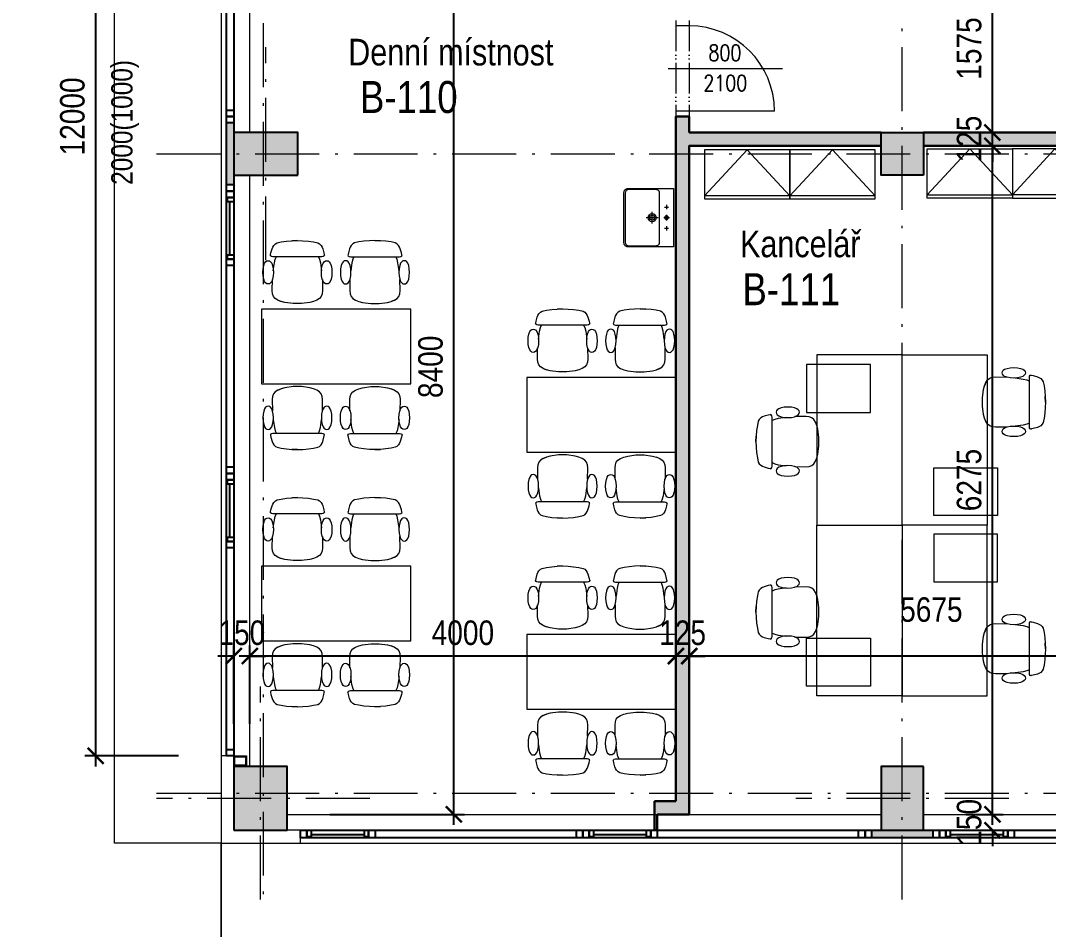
# Model space of a CAD drawing. Header units: millimetres. Extents: x 325046 to 1268204, y 1875583 to 2761998.
# Drawn here: x 703801 to 713451, y 2469612 to 2478143 of the extents above; entities that cross this region are included whole.
import ezdxf
from ezdxf.enums import TextEntityAlignment as Align

# ---------------------------------------------------------------- set-up
doc = ezdxf.new("R2010")
doc.units = ezdxf.units.MM
doc.header["$LTSCALE"] = 100
doc.header["$PDMODE"] = 65
doc.linetypes.add('ACAD_ISO05W100', pattern=[33, 24, -3, 0, -3, 0, -3])
doc.linetypes.add('ACAD_ISO10W100', pattern=[18.5, 12, -3, 0.5, -3])
for name, color, linetype, lineweight, true_color in [('DVEŘE - POPIS', 7, 'Continuous', 5, 0x008a22), ('INTERIÉR', 7, 'Continuous', 5, 0xa65930), ('Manipulační - obrys - 1. etapa', 7, 'Continuous', 13, 0x1a63a8), ('OCELOVÉ KONSTRUKCE', 7, 'Continuous', 13, 0x2865c8), ('otvory', 7, 'Continuous', 20, 0xb30000), ('Pěší - obrys - 1. etapa', 7, 'Continuous', 13, 0x1a63a8), ('PŘÍČKY - SDK', 7, 'Continuous', 30, 0x6a1174), ('SANITA  - NOVÁ', 7, 'Continuous', 13, 0x3f3fde)]:
    doc.layers.add(name, color=color, linetype=linetype, lineweight=lineweight, true_color=true_color)
for name, color, linetype in [('FASÁDY - okna - PŮDORYS', 8, 'Continuous'), ('kóty 100', 5, 'Continuous'), ('Kóty osové', 5, 'Continuous'), ('OKNA - RASTR', 5, 'Continuous'), ('ČÍSLO MÍSTNOSTI', 4, 'Continuous'), ('ŽB- SLOUPY', 3, 'Continuous')]:
    doc.layers.add(name, color=color, linetype=linetype)
for name, color, linetype, lineweight in [('FASÁDY filling', 7, 'Continuous', 5), ('Objekty - osy', 5, 'ACAD_ISO10W100', 20), ('OBVODOVÝ PLÁŠŤ', 2, 'Continuous', 9), ('ŽB - Šraf-prefa', 253, 'Continuous', 13)]:
    doc.layers.add(name, color=color, linetype=linetype, lineweight=lineweight)
doc.layers.add('POPIS MÍSTNOSTÍ', color=7, linetype='Continuous', true_color=0x072bf2)
doc.layers.add('ŠRAF - SDK', color=7, linetype='Continuous', true_color=0xfbe0ee)
doc.styles.add('ARIAL NARROW', font='ARIALN.TTF')
doc.styles.add('ARIL-TENKÝ', font='arial.ttf')
doc.styles.add('FSIMPLEX', font='simplex.shx')
doc.dimstyles.new('100', dxfattribs={"dimscale": 100, "dimtxt": 2.3, "dimasz": 1.5, "dimexe": 1, "dimexo": 4, "dimgap": 1, "dimtad": 1, "dimdec": 0, "dimzin": 0, "dimdsep": 46, "dimtxsty": 'ARIAL NARROW', "dimblk": 'ARCHTICK', "dimcen": 4, "dimdle": 1, "dimclrd": 256, "dimclre": 256, "dimclrt": 7, "dimadec": 0, "dimazin": 0, "dimtfac": 1, "dimtdec": 0, "dimtix": 1, "dimtofl": 0, "dimtmove": 0, "dimatfit": 2, "dimldrblk": 'OBLIQUE', "dimfxl": 1, "dimtolj": 1, "dimtzin": 0, "dimlwd": -1, "dimlwe": -1, "dimarcsym": 1})
doc.dimstyles.new('400', dxfattribs={"dimscale": 400, "dimtxt": 2.5, "dimasz": 2, "dimexe": 1, "dimexo": 12, "dimgap": 1, "dimtad": 1, "dimdec": 0, "dimzin": 0, "dimdsep": 46, "dimtxsty": 'ARIL-TENKÝ', "dimblk": 'ARCHTICK', "dimcen": 4, "dimdle": 1, "dimclrd": 256, "dimclre": 256, "dimclrt": 7, "dimadec": 0, "dimazin": 0, "dimtfac": 1, "dimtdec": 0, "dimtix": 1, "dimtofl": 0, "dimtmove": 0, "dimatfit": 0, "dimldrblk": 'OBLIQUE', "dimfxl": 1, "dimtolj": 1, "dimtzin": 0, "dimlwd": -1, "dimlwe": -1, "dimarcsym": 0})

# ---------------------------------------------------------------- blocks, each defined once
blk = doc.blocks.new('_ARCHTICK')
at = {"color": 0, "linetype": 'ByBlock', "const_width": 0.15}
blk.add_lwpolyline([(-0.5, -0.5), (0.5, 0.5)], dxfattribs=at)
blk = doc.blocks.new('*D294')
at = {"layer": 'Defpoints', "color": 0, "transparency": 16777216}
for p in [(705803.7, 2476892.7), (699101.6, 2470892.7), (705803.7, 2470892.7)]:
    blk.add_point(p, dxfattribs=at)
at = {"layer": 'Kóty osové', "transparency": 16777216}
for p, q in [((699101.6, 2477292.7), (699101.6, 2470492.7)), ((701003.7, 2476892.7), (698701.6, 2476892.7)), ((701003.7, 2470892.7), (698701.6, 2470892.7))]:
    blk.add_line(p, q, dxfattribs=at)
at = {"layer": 'Kóty osové', "transparency": 16777216, "xscale": 800, "yscale": 800, "zscale": 800}
for p, rotation in [((699101.6, 2476892.7), 90), ((699101.6, 2470892.7), 270)]:
    blk.add_blockref('_ARCHTICK', p, dxfattribs=dict(at, rotation=rotation))
at = {"layer": 'Kóty osové', "color": 7, "transparency": 16777216, "insert": (698191, 2473892.7), "char_height": 1000, "attachment_point": 5, "rotation": 90, "style": 'ARIL-TENKÝ'}
blk.add_mtext('\\A1;6000', dxfattribs=at)
blk = doc.blocks.new('_Oblique')
at = {"color": 0, "lineweight": -2}
blk.add_line((-0.5, -0.5), (0.5, 0.5), dxfattribs=at)
blk = doc.blocks.new('*D298')
at = {"layer": 'Defpoints', "color": 0, "transparency": 16777216}
for p in [(705803.7, 2494892.7), (696182.8, 2470892.7), (705683.7, 2470892.7)]:
    blk.add_point(p, dxfattribs=at)
at = {"layer": 'Kóty osové', "transparency": 16777216}
for p, q in [((696182.8, 2495292.7), (696182.8, 2470492.7)), ((701003.7, 2494892.7), (695782.8, 2494892.7)), ((700883.7, 2470892.7), (695782.8, 2470892.7))]:
    blk.add_line(p, q, dxfattribs=at)
at = {"layer": 'Kóty osové', "transparency": 16777216, "xscale": 800, "yscale": 800, "zscale": 800}
for p, rotation in [((696182.8, 2494892.7), 90), ((696182.8, 2470892.7), 270)]:
    blk.add_blockref('_ARCHTICK', p, dxfattribs=dict(at, rotation=rotation))
at = {"layer": 'Kóty osové', "color": 7, "transparency": 16777216, "insert": (695272.2, 2482892.7), "char_height": 1000, "attachment_point": 5, "rotation": 90, "style": 'ARIL-TENKÝ'}
blk.add_mtext('\\A1;24000', dxfattribs=at)
blk = doc.blocks.new('VI_2D_01_XX__FCPLA1112701903018')
for p, q in [((0.1041, 0.2015), (0.098, 0.1871)), ((0.1136, 0.2183), (0.1041, 0.2015)), ((0.1282, 0.2336), (0.1136, 0.2183)), ((0.1439, 0.2413), (0.1282, 0.2336)), ((0.1839, 0.2504), (0.1439, 0.2413)), ((0.2327, 0.2571), (0.1839, 0.2504)), ((0.2834, 0.2611), (0.2327, 0.2571)), ((0.3354, 0.2637), (0.2834, 0.2611)), ((0.3354, 0.2638), (0.2838, 0.2612)), ((0.3354, 0.2637), (0.2838, 0.2612)), ((0.387, 0.2612), (0.3354, 0.2638)), ((0.3354, 0.2638), (0.3873, 0.2611)), ((0.3873, 0.2611), (0.3354, 0.2637)), ((0.4381, 0.2571), (0.387, 0.2612)), ((0.4381, 0.2571), (0.3873, 0.2611)), ((0.4869, 0.2504), (0.4381, 0.2571)), ((0.5268, 0.2413), (0.4869, 0.2504)), ((0.5425, 0.2336), (0.5268, 0.2413)), ((0.5572, 0.2183), (0.5425, 0.2336)), ((0.5666, 0.2015), (0.5572, 0.2183)), ((0.5728, 0.1871), (0.5666, 0.2015)), ((0.0825, 0.1277), (0.0813, 0.1263)), ((0.0813, 0.1263), (0.0839, 0.1197)), ((0.084, 0.1311), (0.0825, 0.1277)), ((0.0839, 0.1197), (0.0929, 0.1143)), ((0.0874, 0.1476), (0.084, 0.1311)), ((0.098, 0.1871), (0.0874, 0.1476)), ((0.0929, 0.1143), (0.1053, 0.1118)), ((0.1053, 0.1118), (0.1842, 0.1118)), ((0.1381, 0.1118), (0.1273, 0.0879)), ((0.1842, 0.1118), (0.2328, 0.1118)), ((0.2328, 0.1118), (0.2838, 0.1118)), ((0.2838, 0.1118), (0.3354, 0.1118)), ((0.3354, 0.1118), (0.3869, 0.1118)), ((0.3869, 0.1118), (0.438, 0.1118)), ((0.438, 0.1118), (0.4865, 0.1118)), ((0.4865, 0.1118), (0.5654, 0.1118)), ((0.5435, 0.0879), (0.5327, 0.1118)), ((0.5654, 0.1118), (0.5779, 0.1143)), ((0.5834, 0.1476), (0.5728, 0.1871)), ((0.5779, 0.1143), (0.5868, 0.1197)), ((0.5867, 0.1311), (0.5834, 0.1476)), ((0.5882, 0.1277), (0.5867, 0.1311)), ((0.5868, 0.1197), (0.5895, 0.1263)), ((0.5895, 0.1263), (0.5882, 0.1277)), ((0.0186, 0.028), (0.013, -0.0009)), ((0.0269, 0.0502), (0.0186, 0.028)), ((0.0366, 0.0643), (0.0269, 0.0502)), ((0.0478, 0.0718), (0.0366, 0.0643)), ((0.0604, 0.0743), (0.0478, 0.0718)), ((0.073, 0.0718), (0.0604, 0.0743)), ((0.0842, 0.0643), (0.073, 0.0718)), ((0.0939, 0.0502), (0.0842, 0.0643)), ((0.1021, 0.028), (0.0939, 0.0502)), ((0.1078, -0.0009), (0.1021, 0.028)), ((0.1188, 0.0548), (0.1088, -0.0206)), ((0.1273, 0.0879), (0.1188, 0.0548)), ((0.5519, 0.0548), (0.5435, 0.0879)), ((0.5619, -0.0206), (0.5519, 0.0548)), ((0.5686, 0.028), (0.563, -0.0009)), ((0.5769, 0.0502), (0.5686, 0.028)), ((0.5866, 0.0643), (0.5769, 0.0502)), ((0.5978, 0.0718), (0.5866, 0.0643)), ((0.6104, 0.0743), (0.5978, 0.0718)), ((0.623, 0.0718), (0.6104, 0.0743)), ((0.6342, 0.0643), (0.623, 0.0718)), ((0.6439, 0.0502), (0.6342, 0.0643)), ((0.6521, 0.028), (0.6439, 0.0502)), ((0.6578, -0.0009), (0.6521, 0.028)), ((0.013, -0.0009), (0.0111, -0.035)), ((0.0111, -0.035), (0.013, -0.069)), ((0.013, -0.069), (0.0186, -0.0979)), ((0.1021, -0.0979), (0.1078, -0.069)), ((0.1096, -0.035), (0.1078, -0.0009)), ((0.1078, -0.069), (0.1096, -0.035)), ((0.563, -0.0009), (0.5611, -0.035)), ((0.5611, -0.035), (0.563, -0.069)), ((0.563, -0.069), (0.5686, -0.0979)), ((0.6521, -0.0979), (0.6578, -0.069)), ((0.6596, -0.035), (0.6578, -0.0009)), ((0.6578, -0.069), (0.6596, -0.035)), ((0.0186, -0.0979), (0.0269, -0.1201)), ((0.0269, -0.1201), (0.0366, -0.1342)), ((0.0366, -0.1342), (0.0478, -0.1417)), ((0.0478, -0.1417), (0.0604, -0.1442)), ((0.0604, -0.1442), (0.073, -0.1417)), ((0.073, -0.1417), (0.0842, -0.1342)), ((0.0842, -0.1342), (0.0939, -0.1201)), ((0.0939, -0.1201), (0.1021, -0.0979)), ((0.1011, -0.1007), (0.0994, -0.2065)), ((0.5686, -0.0979), (0.5769, -0.1201)), ((0.5713, -0.2065), (0.5697, -0.1007)), ((0.5769, -0.1201), (0.5866, -0.1342)), ((0.5866, -0.1342), (0.5978, -0.1417)), ((0.5978, -0.1417), (0.6104, -0.1442)), ((0.6104, -0.1442), (0.623, -0.1417)), ((0.623, -0.1417), (0.6342, -0.1342)), ((0.6342, -0.1342), (0.6439, -0.1201)), ((0.6439, -0.1201), (0.6521, -0.0979)), ((0.0994, -0.2065), (0.0994, -0.2064)), ((0.0994, -0.2065), (0.103, -0.2362)), ((0.0994, -0.2065), (0.103, -0.2361)), ((0.103, -0.2361), (0.1116, -0.2602)), ((0.103, -0.2361), (0.103, -0.2361)), ((0.103, -0.2361), (0.103, -0.2361)), ((0.103, -0.2362), (0.1116, -0.2602)), ((0.1116, -0.2602), (0.1273, -0.2796)), ((0.1116, -0.2602), (0.1273, -0.2796)), ((0.1273, -0.2796), (0.1516, -0.2952)), ((0.1273, -0.2796), (0.1516, -0.2952)), ((0.5191, -0.2952), (0.5435, -0.2796)), ((0.5191, -0.2952), (0.5435, -0.2796)), ((0.5435, -0.2796), (0.5591, -0.2602)), ((0.5435, -0.2796), (0.5591, -0.2602)), ((0.5591, -0.2602), (0.5678, -0.2361)), ((0.5591, -0.2602), (0.5678, -0.2362)), ((0.5591, -0.2602), (0.5591, -0.2602)), ((0.5678, -0.2362), (0.5713, -0.2065)), ((0.5678, -0.2361), (0.5713, -0.2065)), ((0.1516, -0.2952), (0.1516, -0.2952)), ((0.1516, -0.2952), (0.1521, -0.2954)), ((0.1521, -0.2954), (0.1831, -0.308)), ((0.1831, -0.308), (0.2187, -0.3175)), ((0.2187, -0.3175), (0.296, -0.3281)), ((0.296, -0.3281), (0.3747, -0.3281)), ((0.3747, -0.3281), (0.452, -0.3175)), ((0.452, -0.3175), (0.4877, -0.308)), ((0.4877, -0.308), (0.5191, -0.2952)), ((0.5186, -0.2954), (0.4877, -0.308)), ((0.5186, -0.2954), (0.5191, -0.2952))]:
    blk.add_line(p, q)
blk = doc.blocks.new('A$C2DA8013F')
at = {"layer": 'otvory', "linetype": 'ACAD_ISO05W100', "ltscale": 0.12}
for p, q in [((874.6, 0), (874.6, 900)), ((999.6, 0), (999.6, 900))]:
    blk.add_line(p, q, dxfattribs=at)
at = {"layer": 'otvory'}
for p, q in [((74.6, 850), (999.6, 850)), ((874.6, 50), (999.6, 50))]:
    blk.add_line(p, q, dxfattribs=at)
at = {"layer": 'otvory', "ltscale": 2, "transparency": 33554687}
blk.add_line((1073.7, 450), (0, 450), dxfattribs=at)
blk.add_arc((874.6, 850), 800, 180, 270, dxfattribs=at)
blk = doc.blocks.new('umyvadlo')
for points in [[(-80.5, -65), (-100, -65), (-119.5, -65)], [(-100, -84.5), (-100, -65), (-100, -45.5)], [(26.2, -65), (-26.2, -65)], [(0, -38.8), (0, -91.2)], [(119.5, -65), (100, -65), (80.5, -65)], [(100, -84.5), (100, -65), (100, -45.5)], [(0, -143.8), (0, -256.2)], [(-56.2, -200), (56.2, -200)]]:
    blk.add_lwpolyline(points)
for points in [[(275, 0), (275, 0), (-275, 0), (-275, 0)], [(-275, 0), (-275, 0), (-275, -418.8), (-275, -418.8)], [(275, -418.8), (275, -418.8), (275, 0), (275, 0)], [(-275, -418.8), (-275, -418.8), (-275, -427.1), (-275, -427.1)], [(-275, -427.1), (-274.5, -436.8), (-270.6, -446.1), (-263.9, -453.1)], [(-263.9, -453.1), (-256.6, -460.7), (-246.3, -465), (-235.7, -465)], [(-235.7, -465), (-235.7, -465), (0, -465), (0, -465)], [(0, -465), (0, -465), (235.7, -465), (235.7, -465)], [(235.7, -465), (246.2, -465), (256.6, -460.7), (263.9, -453.1)], [(263.9, -453.1), (270.6, -446.1), (274.5, -436.8), (275, -427.1)], [(275, -427.1), (275, -427.1), (275, -418.8), (275, -418.8)]]:
    blk.add_open_spline(points, degree=3)
for points, knots in [([(17.5, -65), (17.5, -55.3), (9.7, -47.5), (0, -47.5), (-9.7, -47.5), (-17.5, -55.3), (-17.5, -65), (-17.5, -74.7), (-9.7, -82.5), (0, -82.5), (9.7, -82.5), (17.5, -74.7), (17.5, -65)], [0, 0, 0, 0, 1, 1, 1, 2, 2, 2, 3, 3, 3, 4, 4, 4, 4]), ([(0, -453.3), (0, -453.3), (231, -453.3), (231, -453.3), (248.9, -453.3), (263.3, -438.4), (263.3, -420.6), (263.3, -420.6), (263.3, -170.8), (263.3, -170.8), (263.3, -170.8), (263.3, -164.8), (263.3, -164.8), (263.3, -158.4), (262.3, -152.5), (259, -147), (256.3, -142.6), (252.5, -138.7), (248.1, -135.9), (243.2, -132.8), (237.7, -131.5), (231.9, -131.4), (231.9, -131.4), (231.9, -131.4), (231.9, -131.4), (231.9, -131.4), (0, -131.4), (0, -131.4), (0, -131.4), (0, -131.4), (0, -131.4), (0, -131.4), (-231.9, -131.4), (-231.9, -131.4), (-231.9, -131.4), (-231.9, -131.4), (-231.9, -131.4), (-237.7, -131.5), (-243.2, -132.8), (-248.1, -135.9), (-252.5, -138.7), (-256.3, -142.6), (-259, -147), (-262.3, -152.5), (-263.3, -158.4), (-263.3, -164.8), (-263.3, -164.8), (-263.3, -170.8), (-263.3, -170.8), (-263.3, -170.8), (-263.3, -420.6), (-263.3, -420.6), (-263.3, -438.4), (-248.9, -453.3), (-231, -453.3), (-231, -453.3), (0, -453.3), (0, -453.3)], [0, 0, 0, 0, 1, 1, 1, 2, 2, 2, 3, 3, 3, 4, 4, 4, 5, 5, 5, 6, 6, 6, 7, 7, 7, 8, 8, 8, 9, 9, 9, 10, 10, 10, 11, 11, 11, 12, 12, 12, 13, 13, 13, 14, 14, 14, 15, 15, 15, 16, 16, 16, 17, 17, 17, 18, 18, 18, 19, 19, 19, 19]), ([(-37.5, -200), (-37.5, -179.3), (-20.7, -162.5), (0, -162.5), (20.7, -162.5), (37.5, -179.3), (37.5, -200), (37.5, -220.7), (20.7, -237.5), (0, -237.5), (-20.7, -237.5), (-37.5, -220.7), (-37.5, -200)], [0, 0, 0, 0, 1, 1, 1, 2, 2, 2, 3, 3, 3, 4, 4, 4, 4]), ([(-23, -200), (-23, -187.3), (-12.7, -177), (0, -177), (12.7, -177), (23, -187.3), (23, -200), (23, -212.7), (12.7, -223), (0, -223), (-12.7, -223), (-23, -212.7), (-23, -200)], [0, 0, 0, 0, 1, 1, 1, 2, 2, 2, 3, 3, 3, 4, 4, 4, 4])]:
    blk.add_open_spline(points, degree=3, knots=knots)
blk = doc.blocks.new('A$C6A1E434B')
at = {"layer": 'FASÁDY - okna - PŮDORYS'}
blk.add_line((30, 2550), (30, 2050), dxfattribs=at)
for points in [[(10, 2590), (70, 2590), (70, 2550), (10, 2550)], [(10, 2050), (70, 2050), (70, 2010), (10, 2010)]]:
    blk.add_lwpolyline(points, close=True, dxfattribs=at)
at = {"layer": 'OKNA - RASTR'}
blk.add_lwpolyline([(0, 2650), (70, 2650), (70, 0), (0, 0), (0, 2650)], dxfattribs=at)
for points in [[(0, 2650), (70, 2650), (70, 2590), (0, 2590)], [(0, 2010), (70, 2010), (70, 1950), (0, 1950)], [(0, 60), (70, 60), (70, 0), (0, 0)]]:
    blk.add_lwpolyline(points, close=True, dxfattribs=at)
blk = doc.blocks.new('*D128')
at = {"layer": 'Defpoints', "color": 0, "transparency": 16777216}
for p in [(705803.7, 2482892.7), (699101.6, 2476892.7), (705803.7, 2476892.7)]:
    blk.add_point(p, dxfattribs=at)
at = {"layer": 'Kóty osové', "transparency": 16777216}
for p, q in [((699101.6, 2483292.7), (699101.6, 2476492.7)), ((701003.7, 2482892.7), (698701.6, 2482892.7)), ((701003.7, 2476892.7), (698701.6, 2476892.7))]:
    blk.add_line(p, q, dxfattribs=at)
at = {"layer": 'Kóty osové', "transparency": 16777216, "xscale": 800, "yscale": 800, "zscale": 800}
for p, rotation in [((699101.6, 2482892.7), 90), ((699101.6, 2476892.7), 270)]:
    blk.add_blockref('_ARCHTICK', p, dxfattribs=dict(at, rotation=rotation))
at = {"layer": 'Kóty osové', "color": 7, "transparency": 16777216, "insert": (698191, 2479892.7), "char_height": 1000, "attachment_point": 5, "rotation": 90, "style": 'ARIL-TENKÝ'}
blk.add_mtext('\\A1;6000', dxfattribs=at)
blk = doc.blocks.new('*D514')
at = {"layer": 'Defpoints', "color": 0, "ltscale": 100, "transparency": 16777216}
for p in [(705733.7, 2483242.7), (704506.1, 2471242.7), (705683.7, 2471242.7)]:
    blk.add_point(p, dxfattribs=at)
at = {"layer": 'kóty 100', "ltscale": 100, "transparency": 16777216}
for p, q in [((704506.1, 2483342.7), (704506.1, 2471142.7)), ((705333.7, 2483242.7), (704406.1, 2483242.7)), ((705283.7, 2471242.7), (704406.1, 2471242.7))]:
    blk.add_line(p, q, dxfattribs=at)
at = {"layer": 'kóty 100', "ltscale": 100, "transparency": 16777216, "xscale": 150, "yscale": 150, "zscale": 150}
for p, rotation in [((704506.1, 2483242.7), 90), ((704506.1, 2471242.7), 270)]:
    blk.add_blockref('_ARCHTICK', p, dxfattribs=dict(at, rotation=rotation))
at = {"layer": 'kóty 100', "color": 7, "ltscale": 100, "transparency": 16777216, "insert": (704288.6, 2477242.7), "char_height": 230, "attachment_point": 5, "rotation": 90, "style": 'ARIAL NARROW'}
blk.add_mtext('\\A1;12000', dxfattribs=at)
blk = doc.blocks.new('*D532')
at = {"layer": 'Defpoints', "color": 0, "ltscale": 100, "transparency": 16777216}
for p in [(706303.7, 2479092.7), (707868.1, 2479092.7), (706303.7, 2470692.7)]:
    blk.add_point(p, dxfattribs=at)
at = {"layer": 'kóty 100', "ltscale": 100, "transparency": 16777216}
for p, q in [((707868.1, 2470592.7), (707868.1, 2479192.7)), ((706703.7, 2479092.7), (707968.1, 2479092.7)), ((706703.7, 2470692.7), (707968.1, 2470692.7))]:
    blk.add_line(p, q, dxfattribs=at)
at = {"layer": 'kóty 100', "ltscale": 100, "transparency": 16777216, "xscale": 150, "yscale": 150, "zscale": 150}
for p, rotation in [((707868.1, 2479092.7), 90), ((707868.1, 2470692.7), 270)]:
    blk.add_blockref('_ARCHTICK', p, dxfattribs=dict(at, rotation=rotation))
at = {"layer": 'kóty 100', "color": 7, "ltscale": 100, "transparency": 16777216, "insert": (707650.6, 2474892.7), "char_height": 230, "attachment_point": 5, "rotation": 90, "style": 'ARIAL NARROW'}
blk.add_mtext('\\A1;8400', dxfattribs=at)
blk = doc.blocks.new('*D542')
at = {"layer": 'Defpoints', "color": 0, "ltscale": 100, "transparency": 16777216}
for p in [(710078.7, 2472178.1), (710078.7, 2470892.7), (715753.7, 2470692.7)]:
    blk.add_point(p, dxfattribs=at)
at = {"layer": 'kóty 100', "ltscale": 100, "transparency": 16777216}
for p, q in [((710078.7, 2471292.7), (710078.7, 2472278.1)), ((715753.7, 2471092.7), (715753.7, 2472278.1)), ((715853.7, 2472178.1), (709978.7, 2472178.1))]:
    blk.add_line(p, q, dxfattribs=at)
at = {"layer": 'kóty 100', "ltscale": 100, "transparency": 16777216, "xscale": 150, "yscale": 150, "zscale": 150, "rotation": 180}
blk.add_blockref('_ARCHTICK', (710078.7, 2472178.1), dxfattribs=at)
at = {"layer": 'kóty 100', "ltscale": 100, "transparency": 16777216, "xscale": 150, "yscale": 150, "zscale": 150}
blk.add_blockref('_ARCHTICK', (715753.7, 2472178.1), dxfattribs=at)
at = {"layer": 'kóty 100', "color": 7, "ltscale": 100, "transparency": 16777216, "insert": (712351.5, 2472613), "char_height": 230, "attachment_point": 5, "style": 'ARIAL NARROW'}
blk.add_mtext('\\A1;5675', dxfattribs=at)
blk = doc.blocks.new('*D543')
at = {"layer": 'Defpoints', "color": 0, "ltscale": 100, "transparency": 16777216}
for p in [(709953.7, 2472178.1), (709953.7, 2470892.7), (710078.7, 2470892.7)]:
    blk.add_point(p, dxfattribs=at)
at = {"layer": 'kóty 100', "ltscale": 100, "transparency": 16777216}
for p, q in [((709953.7, 2471292.7), (709953.7, 2472278.1)), ((710078.7, 2471292.7), (710078.7, 2472278.1)), ((709953.7, 2472178.1), (709803.7, 2472178.1)), ((710078.7, 2472178.1), (710228.7, 2472178.1))]:
    blk.add_line(p, q, dxfattribs=at)
at = {"layer": 'kóty 100', "ltscale": 100, "transparency": 16777216, "xscale": 150, "yscale": 150, "zscale": 150}
blk.add_blockref('_ARCHTICK', (709953.7, 2472178.1), dxfattribs=at)
at = {"layer": 'kóty 100', "ltscale": 100, "transparency": 16777216, "xscale": 150, "yscale": 150, "zscale": 150, "rotation": 180}
blk.add_blockref('_ARCHTICK', (710078.7, 2472178.1), dxfattribs=at)
at = {"layer": 'kóty 100', "color": 7, "ltscale": 100, "transparency": 16777216, "insert": (710016.2, 2472395.6), "char_height": 230, "attachment_point": 5, "style": 'ARIAL NARROW'}
blk.add_mtext('\\A1;125', dxfattribs=at)
blk = doc.blocks.new('*D544')
at = {"layer": 'Defpoints', "color": 0, "ltscale": 100, "transparency": 16777216}
for p in [(705953.7, 2472178.1), (705953.7, 2471142.7), (709953.7, 2470892.7)]:
    blk.add_point(p, dxfattribs=at)
at = {"layer": 'kóty 100', "ltscale": 100, "transparency": 16777216}
for p, q in [((705953.7, 2471542.7), (705953.7, 2472278.1)), ((709953.7, 2471292.7), (709953.7, 2472278.1)), ((710053.7, 2472178.1), (705853.7, 2472178.1))]:
    blk.add_line(p, q, dxfattribs=at)
at = {"layer": 'kóty 100', "ltscale": 100, "transparency": 16777216, "xscale": 150, "yscale": 150, "zscale": 150, "rotation": 180}
blk.add_blockref('_ARCHTICK', (705953.7, 2472178.1), dxfattribs=at)
at = {"layer": 'kóty 100', "ltscale": 100, "transparency": 16777216, "xscale": 150, "yscale": 150, "zscale": 150}
blk.add_blockref('_ARCHTICK', (709953.7, 2472178.1), dxfattribs=at)
at = {"layer": 'kóty 100', "color": 7, "ltscale": 100, "transparency": 16777216, "insert": (707953.7, 2472395.6), "char_height": 230, "attachment_point": 5, "style": 'ARIAL NARROW'}
blk.add_mtext('\\A1;4000', dxfattribs=at)
blk = doc.blocks.new('*D545')
at = {"layer": 'Defpoints', "color": 0, "ltscale": 100, "transparency": 16777216}
for p in [(705803.7, 2472178.1), (705803.7, 2471142.7), (705953.7, 2471142.7)]:
    blk.add_point(p, dxfattribs=at)
at = {"layer": 'kóty 100', "ltscale": 100, "transparency": 16777216}
for p, q in [((705803.7, 2471542.7), (705803.7, 2472278.1)), ((705953.7, 2471542.7), (705953.7, 2472278.1)), ((705803.7, 2472178.1), (705653.7, 2472178.1)), ((705953.7, 2472178.1), (706103.7, 2472178.1))]:
    blk.add_line(p, q, dxfattribs=at)
at = {"layer": 'kóty 100', "ltscale": 100, "transparency": 16777216, "xscale": 150, "yscale": 150, "zscale": 150}
blk.add_blockref('_ARCHTICK', (705803.7, 2472178.1), dxfattribs=at)
at = {"layer": 'kóty 100', "ltscale": 100, "transparency": 16777216, "xscale": 150, "yscale": 150, "zscale": 150, "rotation": 180}
blk.add_blockref('_ARCHTICK', (705953.7, 2472178.1), dxfattribs=at)
at = {"layer": 'kóty 100', "color": 7, "ltscale": 100, "transparency": 16777216, "insert": (705878.7, 2472395.6), "char_height": 230, "attachment_point": 5, "style": 'ARIAL NARROW'}
blk.add_mtext('\\A1;150', dxfattribs=at)
blk = doc.blocks.new('*D590')
at = {"layer": 'Defpoints', "color": 0, "ltscale": 100, "transparency": 16777216}
for p in [(712278.7, 2470692.7), (712924.3, 2470692.7), (712278.7, 2470542.7)]:
    blk.add_point(p, dxfattribs=at)
at = {"layer": 'kóty 100', "ltscale": 100, "transparency": 16777216}
for p, q in [((712924.3, 2470692.7), (712924.3, 2470842.7)), ((712678.7, 2470692.7), (713024.3, 2470692.7)), ((712678.7, 2470542.7), (713024.3, 2470542.7)), ((712924.3, 2470542.7), (712924.3, 2470392.7))]:
    blk.add_line(p, q, dxfattribs=at)
at = {"layer": 'kóty 100', "ltscale": 100, "transparency": 16777216, "xscale": 150, "yscale": 150, "zscale": 150}
for p, rotation in [((712924.3, 2470692.7), 270), ((712924.3, 2470542.7), 90)]:
    blk.add_blockref('_ARCHTICK', p, dxfattribs=dict(at, rotation=rotation))
at = {"layer": 'kóty 100', "color": 7, "ltscale": 100, "transparency": 16777216, "insert": (712706.9, 2470617.7), "char_height": 230, "attachment_point": 5, "rotation": 90, "style": 'ARIAL NARROW'}
blk.add_mtext('\\A1;150', dxfattribs=at)
blk = doc.blocks.new('*D591')
at = {"layer": 'Defpoints', "color": 0, "ltscale": 100, "transparency": 16777216}
for p in [(712282.4, 2476967.7), (712924.3, 2476967.7), (712278.7, 2470692.7)]:
    blk.add_point(p, dxfattribs=at)
at = {"layer": 'kóty 100', "ltscale": 100, "transparency": 16777216}
for p, q in [((712924.3, 2470592.7), (712924.3, 2477067.7)), ((712682.4, 2476967.7), (713024.3, 2476967.7)), ((712678.7, 2470692.7), (713024.3, 2470692.7))]:
    blk.add_line(p, q, dxfattribs=at)
at = {"layer": 'kóty 100', "ltscale": 100, "transparency": 16777216, "xscale": 150, "yscale": 150, "zscale": 150}
for p, rotation in [((712924.3, 2476967.7), 90), ((712924.3, 2470692.7), 270)]:
    blk.add_blockref('_ARCHTICK', p, dxfattribs=dict(at, rotation=rotation))
at = {"layer": 'kóty 100', "color": 7, "ltscale": 100, "transparency": 16777216, "insert": (712706.9, 2473830.2), "char_height": 230, "attachment_point": 5, "rotation": 90, "style": 'ARIAL NARROW'}
blk.add_mtext('\\A1;6275', dxfattribs=at)
blk = doc.blocks.new('*D592')
at = {"layer": 'Defpoints', "color": 0, "ltscale": 100, "transparency": 16777216}
for p in [(712278.7, 2477092.7), (712924.3, 2477092.7), (712282.4, 2476967.7)]:
    blk.add_point(p, dxfattribs=at)
at = {"layer": 'kóty 100', "ltscale": 100, "transparency": 16777216}
for p, q in [((712924.3, 2477092.7), (712924.3, 2477242.7)), ((712678.7, 2477092.7), (713024.3, 2477092.7)), ((712682.4, 2476967.7), (713024.3, 2476967.7)), ((712924.3, 2476967.7), (712924.3, 2476817.7))]:
    blk.add_line(p, q, dxfattribs=at)
at = {"layer": 'kóty 100', "ltscale": 100, "transparency": 16777216, "xscale": 150, "yscale": 150, "zscale": 150}
for p, rotation in [((712924.3, 2477092.7), 270), ((712924.3, 2476967.7), 90)]:
    blk.add_blockref('_ARCHTICK', p, dxfattribs=dict(at, rotation=rotation))
at = {"layer": 'kóty 100', "color": 7, "ltscale": 100, "transparency": 16777216, "insert": (712706.9, 2477030.2), "char_height": 230, "attachment_point": 5, "rotation": 90, "style": 'ARIAL NARROW'}
blk.add_mtext('\\A1;125', dxfattribs=at)
blk = doc.blocks.new('*D593')
at = {"layer": 'Defpoints', "color": 0, "ltscale": 100, "transparency": 16777216}
for p in [(712478.7, 2478667.7), (712924.3, 2478667.7), (712278.7, 2477092.7)]:
    blk.add_point(p, dxfattribs=at)
at = {"layer": 'kóty 100', "ltscale": 100, "transparency": 16777216}
for p, q in [((712924.3, 2476992.7), (712924.3, 2478767.7)), ((712878.7, 2478667.7), (713024.3, 2478667.7)), ((712678.7, 2477092.7), (713024.3, 2477092.7))]:
    blk.add_line(p, q, dxfattribs=at)
at = {"layer": 'kóty 100', "ltscale": 100, "transparency": 16777216, "xscale": 150, "yscale": 150, "zscale": 150}
for p, rotation in [((712924.3, 2478667.7), 90), ((712924.3, 2477092.7), 270)]:
    blk.add_blockref('_ARCHTICK', p, dxfattribs=dict(at, rotation=rotation))
at = {"layer": 'kóty 100', "color": 7, "ltscale": 100, "transparency": 16777216, "insert": (712706.9, 2477880.2), "char_height": 230, "attachment_point": 5, "rotation": 90, "style": 'ARIAL NARROW'}
blk.add_mtext('\\A1;1575', dxfattribs=at)
blk = doc.blocks.new('*D1557')
at = {"layer": 'Defpoints', "color": 0, "transparency": 16777216}
for p in [(705683.7, 2470422.7), (1018473.7, 2470422.7), (705683.7, 2462679.9)]:
    blk.add_point(p, dxfattribs=at)
at = {"layer": 'Kóty osové', "transparency": 16777216}
for p, q in [((705683.7, 2465622.7), (705683.7, 2462279.9)), ((1018473.7, 2465622.7), (1018473.7, 2462279.9)), ((1018873.7, 2462679.9), (705283.7, 2462679.9))]:
    blk.add_line(p, q, dxfattribs=at)
at = {"layer": 'Kóty osové', "transparency": 16777216, "xscale": 800, "yscale": 800, "zscale": 800, "rotation": 180}
blk.add_blockref('_ARCHTICK', (705683.7, 2462679.9), dxfattribs=at)
at = {"layer": 'Kóty osové', "transparency": 16777216, "xscale": 800, "yscale": 800, "zscale": 800}
blk.add_blockref('_ARCHTICK', (1018473.7, 2462679.9), dxfattribs=at)
at = {"layer": 'Kóty osové', "color": 7, "transparency": 16777216, "insert": (862078.7, 2463590.9), "char_height": 1000, "attachment_point": 5, "style": 'ARIL-TENKÝ'}
blk.add_mtext('\\A1;312790', dxfattribs=at)
blk = doc.blocks.new('*D1558')
at = {"layer": 'Defpoints', "color": 0, "transparency": 16777216}
for p in [(692991, 2591362.7), (705683.7, 2591362.7), (705683.7, 2470422.7)]:
    blk.add_point(p, dxfattribs=at)
at = {"layer": 'Kóty osové', "transparency": 16777216}
for p, q in [((692991, 2470022.7), (692991, 2591762.7)), ((700883.7, 2591362.7), (692591, 2591362.7)), ((700883.7, 2470422.7), (692591, 2470422.7))]:
    blk.add_line(p, q, dxfattribs=at)
at = {"layer": 'Kóty osové', "transparency": 16777216, "xscale": 800, "yscale": 800, "zscale": 800}
for p, rotation in [((692991, 2591362.7), 90), ((692991, 2470422.7), 270)]:
    blk.add_blockref('_ARCHTICK', p, dxfattribs=dict(at, rotation=rotation))
at = {"layer": 'Kóty osové', "color": 7, "transparency": 16777216, "insert": (692080.4, 2530892.7), "char_height": 1000, "attachment_point": 5, "rotation": 90, "style": 'ARIL-TENKÝ'}
blk.add_mtext('\\A1;120940', dxfattribs=at)

msp = doc.modelspace()

# ---------------------------------------------------------------- hatches: boundary and pattern name
at = {"layer": 'FASÁDY filling', "ltscale": 200, "true_color": 0x8f9ca3}
h = msp.add_hatch(color=253, dxfattribs=at)
h.dxf.hatch_style = 1
h.paths.add_polyline_path([(705733.7, 2476602.7), (705803.7, 2476602.7), (705803.7, 2477182.7), (705733.7, 2477182.7)])
h = msp.add_hatch(color=253, dxfattribs=at)
h.dxf.hatch_style = 1
h.paths.add_polyline_path([(712368.7, 2470472.7), (712368.7, 2470542.7), (711788.7, 2470542.7), (711788.7, 2470472.7)])
at = {"layer": 'ŠRAF - SDK', "ltscale": 100}
h = msp.add_hatch(color=256, dxfattribs=at)
h.dxf.hatch_style = 1
h.paths.add_polyline_path([(710078.7, 2476967.7), (711878.7, 2476967.7), (711878.7, 2477092.7), (710078.7, 2477092.7), (710078.7, 2477242.7), (709953.7, 2477242.7), (709953.7, 2470817.7), (709753.7, 2470817.7), (709753.7, 2470542.7), (709778.7, 2470542.7), (709778.7, 2470692.7), (710078.7, 2470692.7)])
h.paths.add_polyline_path([(712278.7, 2477092.7), (712278.7, 2476967.7), (717878.7, 2476967.7), (717878.7, 2477092.7)])
h.paths.add_polyline_path([(717003.7, 2475492.7), (717003.7, 2474567.7), (717128.7, 2474567.7), (717128.7, 2474617.7), (717128.7, 2475492.7), (717828.7, 2475492.7), (718028.7, 2475492.7), (718028.7, 2475617.7), (715753.7, 2475617.7), (715753.7, 2472792.7), (715878.7, 2472792.7), (715878.7, 2473592.7), (716028.7, 2473592.7), (716028.7, 2473717.7), (715878.7, 2473717.7), (715878.7, 2475492.7)])
h.paths.add_polyline_path([(718028.7, 2473592.7), (718028.7, 2473717.7), (717128.7, 2473717.7), (717128.7, 2473767.7), (717003.7, 2473767.7), (717003.7, 2473717.7), (716828.7, 2473717.7), (716828.7, 2473592.7)])
h.paths.add_polyline_path([(715753.7, 2470542.7), (715803.7, 2470542.7), (715803.7, 2470692.7), (715878.7, 2470692.7), (715878.7, 2471892.7), (715753.7, 2471892.7)])
at = {"layer": 'ŽB - Šraf-prefa'}
h = msp.add_hatch(color=256, dxfattribs=at)
h.dxf.hatch_style = 1
h.paths.add_polyline_path([(706403.7, 2476692.7), (706403.7, 2477092.7), (705803.7, 2477092.7), (705803.7, 2476692.7)])
h = msp.add_hatch(color=256, dxfattribs=at)
h.dxf.hatch_style = 1
h.paths.add_polyline_path([(712278.7, 2476692.7), (711878.7, 2476692.7), (711878.7, 2477092.7), (712278.7, 2477092.7)])
h = msp.add_hatch(color=256, dxfattribs=at)
h.dxf.hatch_style = 1
h.paths.add_polyline_path([(705803.7, 2470542.7), (706303.7, 2470542.7), (706303.7, 2471142.7), (705803.7, 2471142.7)])
h = msp.add_hatch(color=256, dxfattribs=at)
h.dxf.hatch_style = 1
h.paths.add_polyline_path([(712278.7, 2471142.7), (711878.7, 2471142.7), (711878.7, 2470542.7), (712278.7, 2470542.7)])

# ---------------------------------------------------------------- linework, layer by layer
at = {"layer": 'INTERIÉR'}
for points in [[(711023.1, 2476468.7), (711023.1, 2476930.8), (710223.2, 2476930.8), (710223.2, 2476468.7)], [(711823.1, 2476468.7), (711823.1, 2476930.8), (711023.1, 2476930.8), (711023.1, 2476468.7)], [(712312.4, 2476475.7), (712312.4, 2476937.8), (713112.3, 2476937.8), (713112.3, 2476475.7)], [(713911.9, 2476475.7), (713911.9, 2476937.8), (713111.9, 2476937.8), (713111.9, 2476475.7)], [(707463.9, 2474733.9), (707463.9, 2475434.1), (706064, 2475434.1), (706064, 2474733.9)], [(711276.6, 2475005.4), (711276.6, 2473405.4), (712076.3, 2473405.4), (712076.3, 2475005.4)], [(712876.1, 2475005.4), (712876.1, 2473405.4), (712076.3, 2473405.4), (712076.3, 2475005.4)], [(711179.5, 2474914.4), (711179.5, 2474464.4), (711779.4, 2474464.4), (711779.4, 2474914.4)], [(709953.7, 2474092), (709953.7, 2474792.2), (708553.7, 2474792.2), (708553.7, 2474092)], [(712973.2, 2473946.3), (712973.2, 2473496.2), (712373.2, 2473496.2), (712373.2, 2473946.3)], [(711276.6, 2471805.4), (711276.6, 2473405.4), (712076.3, 2473405.4), (712076.3, 2471805.4)], [(712876.1, 2471805.4), (712876.1, 2473405.4), (712076.3, 2473405.4), (712076.3, 2471805.4)], [(712973.2, 2472873.6), (712973.2, 2473323.6), (712373.2, 2473323.6), (712373.2, 2472873.6)], [(707463.9, 2472321.1), (707463.9, 2473021.2), (706064, 2473021.2), (706064, 2472321.1)], [(709953.7, 2471679.2), (709953.7, 2472379.4), (708553.7, 2472379.4), (708553.7, 2471679.2)], [(711179.5, 2471896.4), (711179.5, 2472346.4), (711779.4, 2472346.4), (711779.4, 2471896.4)]]:
    msp.add_lwpolyline(points, close=True, dxfattribs=at)
for points in [[(711023.1, 2476498.7), (710223.2, 2476498.8), (710623.2, 2476930.7), (711023.1, 2476498.7)], [(711823.1, 2476498.7), (711023.1, 2476498.8), (711423.1, 2476930.7), (711823.1, 2476498.7)], [(712312.4, 2476505.7), (713112.3, 2476505.8), (712712.3, 2476937.7), (712312.4, 2476505.7)], [(713911.9, 2476505.7), (713111.9, 2476505.8), (713511.9, 2476937.7), (713911.9, 2476505.7)]]:
    msp.add_lwpolyline(points, dxfattribs=at)
at = {"layer": 'Manipulační - obrys - 1. etapa', "ltscale": 100}
msp.add_lwpolyline([(705683.7, 2470422.7), (704683.7, 2470422.7), (704683.7, 2591362.7), (705683.7, 2591362.7)], dxfattribs=at)
at = {"layer": 'Manipulační - obrys - 1. etapa'}
msp.add_lwpolyline([(1078473.7, 2536304.3), (1020165.4, 2469009.6), (1008323.1, 2455342.1, -0.222755), (1001625.4, 2452363.4), (995702.1, 2452358.5), (995702.1, 2449363.8), (830802.7, 2449363.2, -0.183129), (804292.9, 2459409.4, 0.378966), (775131.9, 2459409.3, -0.183128), (748622.2, 2449362.9), (705683.7, 2449362.8), (705683.7, 2470422.7), (1018473.7, 2470422.7), (1018513.7, 2494382.7), (1018473.7, 2542472.7), (1018473.7, 2542472.7), (1018473.7, 2542472.7), (1018473.7, 2542472.7), (1018578.7, 2542472.7)], format="xyb", dxfattribs=at)
at = {"layer": 'Objekty - osy', "ltscale": 0.5}
for points in [[(706078.7, 2591892.7), (706078.7, 2469892.7)], [(712078.7, 2469892.7), (712078.7, 2567892.7)], [(706103.7, 2475892.7), (706103.7, 2477892.7)], [(705078.7, 2476892.7), (719078.7, 2476892.7)], [(706053.7, 2469892.7), (706053.7, 2471892.7)], [(705078.7, 2470892.7), (1019078.7, 2470892.7)], [(707078.7, 2470842.7), (705078.7, 2470842.7)], [(713078.7, 2470842.7), (711078.7, 2470842.7)]]:
    msp.add_lwpolyline(points, dxfattribs=at)
at = {"layer": 'OBVODOVÝ PLÁŠŤ'}
msp.add_line((706428.7, 2470422.7), (706428.7, 2470542.7), dxfattribs=at)
msp.add_lwpolyline([(706428.7, 2470542.7), (705803.7, 2470542.7), (705803.7, 2471242.7), (705683.7, 2471242.7), (705683.7, 2470422.7), (706428.7, 2470422.7), (706428.7, 2470542.7)], dxfattribs=at)
at = {"layer": 'OCELOVÉ KONSTRUKCE', "flags": 128}
msp.add_lwpolyline([(705803.7, 2471242.7), (705923.7, 2471242.7), (705923.7, 2471142.7), (705803.7, 2471142.7), (705803.7, 2471242.7)], dxfattribs=at)
msp.add_lwpolyline([(705813.7, 2471232.7), (705913.7, 2471232.7), (705913.7, 2471152.7), (705813.7, 2471152.7)], close=True, dxfattribs=at)
at = {"layer": 'OKNA - RASTR'}
for points in [[(705733.7, 2477242.7), (705803.7, 2477242.7), (705803.7, 2476542.7), (705733.7, 2476542.7)], [(705733.7, 2477242.7), (705803.7, 2477242.7), (705803.7, 2477182.7), (705733.7, 2477182.7)], [(705733.7, 2476602.7), (705803.7, 2476602.7), (705803.7, 2476542.7), (705733.7, 2476542.7)], [(711728.7, 2470472.7), (711728.7, 2470542.7), (712428.7, 2470542.7), (712428.7, 2470472.7)], [(711728.7, 2470472.7), (711728.7, 2470542.7), (711788.7, 2470542.7), (711788.7, 2470472.7)], [(712368.7, 2470472.7), (712368.7, 2470542.7), (712428.7, 2470542.7), (712428.7, 2470472.7)]]:
    msp.add_lwpolyline(points, close=True, dxfattribs=at)
at = {"layer": 'otvory'}
for p, q in [((705953.7, 2477092.7), (705953.7, 2482692.7)), ((705953.7, 2471142.7), (705953.7, 2476692.7)), ((706303.7, 2470692.7), (709778.7, 2470692.7)), ((710078.7, 2470692.7), (711878.7, 2470692.7)), ((712278.7, 2470692.7), (715753.7, 2470692.7))]:
    msp.add_line(p, q, dxfattribs=at)
at = {"layer": 'Pěší - obrys - 1. etapa'}
msp.add_lwpolyline([(705603.7, 2449362.8), (702103.7, 2449362.7), (702103.7, 2467362.7), (683103.7, 2467362.7), (683103.7, 2470362.7), (702103.7, 2470362.7), (702103.7, 2591362.7), (683291.9, 2591362.7), (683865.8, 2594362.7), (702103.7, 2594362.7), (702103.7, 2611836), (705683.7, 2612324.5), (705683.7, 2449362.8)], dxfattribs=at)
at = {"layer": 'PŘÍČKY - SDK'}
for p, q in [((717878.7, 2477092.7), (712278.7, 2477092.7)), ((717878.7, 2476967.7), (712278.7, 2476967.7)), ((709953.7, 2470817.7), (709753.7, 2470817.7)), ((709753.7, 2470542.7), (709753.7, 2470817.7)), ((709778.7, 2470542.7), (709778.7, 2470692.7)), ((710078.7, 2470692.7), (709778.7, 2470692.7))]:
    msp.add_line(p, q, dxfattribs=at)
at = {"layer": 'PŘÍČKY - SDK', "ltscale": 100}
msp.add_line((709778.7, 2470542.7), (709753.7, 2470542.7), dxfattribs=at)
at = {"layer": 'PŘÍČKY - SDK'}
for points in [[(710078.7, 2477242.7), (709953.7, 2477242.7), (709953.7, 2470817.7)], [(710078.7, 2477092.7), (710078.7, 2477242.7)], [(711878.7, 2477092.7), (710078.7, 2477092.7)], [(711878.7, 2476967.7), (710078.7, 2476967.7), (710078.7, 2470692.7)]]:
    msp.add_lwpolyline(points, dxfattribs=at)
at = {"layer": 'ŽB- SLOUPY'}
for points in [[(706403.7, 2476692.7), (706403.7, 2477092.7), (705803.7, 2477092.7), (705803.7, 2476692.7)], [(712278.7, 2476692.7), (711878.7, 2476692.7), (711878.7, 2477092.7), (712278.7, 2477092.7)], [(705803.7, 2470542.7), (706303.7, 2470542.7), (706303.7, 2471142.7), (705803.7, 2471142.7)], [(712278.7, 2471142.7), (711878.7, 2471142.7), (711878.7, 2470542.7), (712278.7, 2470542.7)]]:
    msp.add_lwpolyline(points, close=True, dxfattribs=at)

# ---------------------------------------------------------------- block references
at = {"layer": 'INTERIÉR', "yscale": 999.9999999999986, "zscale": 999.9999999999986}
for p, xscale, rotation in [((706735.5, 2475814.6), -999.9999999999986, 9.85494481220428e-05), ((706792.5, 2475814.6), 999.9999999999986, 359.9999014505518), ((709225.2, 2475172.7), -999.9999999999986, 9.85494481220428e-05), ((709282.2, 2475172.7), 999.9999999999986, 359.9999014505518), ((713159.5, 2474226.6), -999.9999999999986, 270.0000985494481), ((706735.5, 2474379.2), 999.9999999999986, 179.9999014505518), ((706792.5, 2474379.2), -999.9999999999986, 180.0000985494481), ((710968.4, 2473855.7), 999.9999999999986, 89.9999014505519), ((709225.2, 2473737.3), 999.9999999999986, 179.9999014505518), ((709282.2, 2473737.3), -999.9999999999986, 180.0000985494481), ((706735.5, 2473401.8), -999.9999999999986, 9.85494481220428e-05), ((706792.5, 2473401.8), 999.9999999999986, 359.9999014505518), ((709225.2, 2472759.9), -999.9999999999986, 9.85494481220428e-05), ((709282.2, 2472759.9), 999.9999999999986, 359.9999014505518), ((710968.4, 2472255.7), 999.9999999999986, 89.9999014505519), ((713159.5, 2471911.8), -999.9999999999986, 270.0000985494481), ((706735.5, 2471966.4), 999.9999999999986, 179.9999014505518), ((706792.5, 2471966.4), -999.9999999999986, 180.0000985494481), ((709225.2, 2471324.5), 999.9999999999986, 179.9999014505518), ((709282.2, 2471324.5), -999.9999999999986, 180.0000985494481)]:
    msp.add_blockref('VI_2D_01_XX__FCPLA1112701903018', p, dxfattribs=dict(at, xscale=xscale, rotation=rotation))
at = {"layer": 'OKNA - RASTR'}
for p in [(705733.7, 2477242.7), (705733.7, 2473892.7), (705733.7, 2471242.7)]:
    msp.add_blockref('A$C6A1E434B', p, dxfattribs=at)
at = {"layer": 'OKNA - RASTR', "rotation": 90}
for p in [(709078.7, 2470472.7), (711728.7, 2470472.7), (715078.7, 2470472.7)]:
    msp.add_blockref('A$C6A1E434B', p, dxfattribs=at)
at = {"layer": 'otvory', "rotation": 180}
msp.add_blockref('A$C2DA8013F', (710953.3, 2478142.7), dxfattribs=at)
at = {"layer": 'SANITA  - NOVÁ', "xscale": -1, "rotation": 270.0002033585639}
msp.add_blockref('umyvadlo', (709930.6, 2476292.7), dxfattribs=at)

# ---------------------------------------------------------------- texts
at = {"layer": 'DVEŘE - POPIS', "style": 'FSIMPLEX', "width": 0.8}
for s, p in [('800', (710258.8, 2477765.4)), ('2100', (710211.1, 2477481.4))]:
    msp.add_text(s, height=150, dxfattribs=at).set_placement(p)
at = {"layer": 'kóty 100', "color": 7, "ltscale": 100, "style": 'ARIAL NARROW'}
msp.add_text('2000(1000)', height=200, rotation=90, dxfattribs=at).set_placement((704852.2, 2476600.8))
at = {"layer": 'POPIS MÍSTNOSTÍ', "style": 'ARIAL NARROW'}
for s, p in [('Denní místnost', (707840.3, 2477721.5)), ('Kancelář', (711120.7, 2475921.8))]:
    msp.add_text(s, height=250, rotation=360, dxfattribs=at).set_placement(p, align=Align.CENTER)
at = {"layer": 'ČÍSLO MÍSTNOSTI', "style": 'ARIAL NARROW'}
for s, p in [('B-110', (706987.5, 2477275.1)), ('B-111', (710577.9, 2475471.4))]:
    msp.add_text(s, height=300, dxfattribs=at).set_placement(p)

# ---------------------------------------------------------------- dimensions: what is measured, and where the dimension line sits
at = {"layer": 'kóty 100', "ltscale": 100}
for base, p1, p2, picture, middle in [((704506.1, 2471242.7), (705733.7, 2483242.7), (705683.7, 2471242.7), '*D514', (704288.6, 2477242.7)), ((712924.3, 2478667.7), (712278.7, 2477092.7), (712478.7, 2478667.7), '*D593', (712706.9, 2477880.2)), ((712924.3, 2477092.7), (712282.4, 2476967.7), (712278.7, 2477092.7), '*D592', (712706.9, 2477030.2)), ((712924.3, 2476967.7), (712278.7, 2470692.7), (712282.4, 2476967.7), '*D591', (712706.9, 2473830.2))]:
    dim = msp.add_linear_dim(base=base, p1=p1, p2=p2, angle=90, dimstyle='100', override={"dimtmove": 1}, dxfattribs=at)
    dim.commit()
    dim.dimension.update_dxf_attribs({"geometry": picture, "text_midpoint": middle})
for base, p1, p2, picture, middle in [((707868.1, 2479092.7), (706303.7, 2470692.7), (706303.7, 2479092.7), '*D532', (707650.6, 2474892.7)), ((712924.3, 2470692.7), (712278.7, 2470542.7), (712278.7, 2470692.7), '*D590', (712706.9, 2470617.7))]:
    dim = msp.add_linear_dim(base=base, p1=p1, p2=p2, angle=90, dimstyle='100', dxfattribs=at)
    dim.commit()
    dim.dimension.update_dxf_attribs({"geometry": picture, "text_midpoint": middle})
dim = msp.add_linear_dim(base=(710078.7, 2472178.1), p1=(715753.7, 2470692.7), p2=(710078.7, 2470892.7), dimstyle='100', override={"dimtmove": 1}, dxfattribs=at)
dim.commit()
dim.dimension.update_dxf_attribs({"geometry": '*D542', "text_midpoint": (712351.5, 2472395.6), "dimtype": 160})
for base, p1, p2, picture, middle in [((705803.7, 2472178.1), (705953.7, 2471142.7), (705803.7, 2471142.7), '*D545', (705878.7, 2472395.6)), ((705953.7, 2472178.1), (709953.7, 2470892.7), (705953.7, 2471142.7), '*D544', (707953.7, 2472395.6)), ((709953.7, 2472178.1), (710078.7, 2470892.7), (709953.7, 2470892.7), '*D543', (710016.2, 2472395.6))]:
    dim = msp.add_linear_dim(base=base, p1=p1, p2=p2, dimstyle='100', override={"dimtmove": 1}, dxfattribs=at)
    dim.commit()
    dim.dimension.update_dxf_attribs({"geometry": picture, "text_midpoint": middle})
at = {"layer": 'Kóty osové'}
dim = msp.add_linear_dim(base=(692991, 2591362.7), p1=(705683.7, 2470422.7), p2=(705683.7, 2591362.7), angle=90, dimstyle='400', dxfattribs=at)
dim.commit()
dim.dimension.update_dxf_attribs({"geometry": '*D1558', "text_midpoint": (692080.4, 2530892.7)})
for base, p1, p2, picture, middle in [((696182.8, 2470892.7), (705803.7, 2494892.7), (705683.7, 2470892.7), '*D298', (695272.2, 2482892.7)), ((699101.6, 2476892.7), (705803.7, 2482892.7), (705803.7, 2476892.7), '*D128', (698191, 2479892.7)), ((699101.6, 2470892.7), (705803.7, 2476892.7), (705803.7, 2470892.7), '*D294', (698191, 2473892.7))]:
    dim = msp.add_linear_dim(base=base, p1=p1, p2=p2, angle=90, dimstyle='400', override={"dimtmove": 1}, dxfattribs=at)
    dim.commit()
    dim.dimension.update_dxf_attribs({"geometry": picture, "text_midpoint": middle})
dim = msp.add_linear_dim(base=(705683.7, 2462679.9), p1=(1018473.7, 2470422.7), p2=(705683.7, 2470422.7), dimstyle='400', override={"dimtmove": 1}, dxfattribs=at)
dim.commit()
dim.dimension.update_dxf_attribs({"geometry": '*D1557', "text_midpoint": (862078.7, 2463590.9)})

doc.saveas('drawing.dxf')
